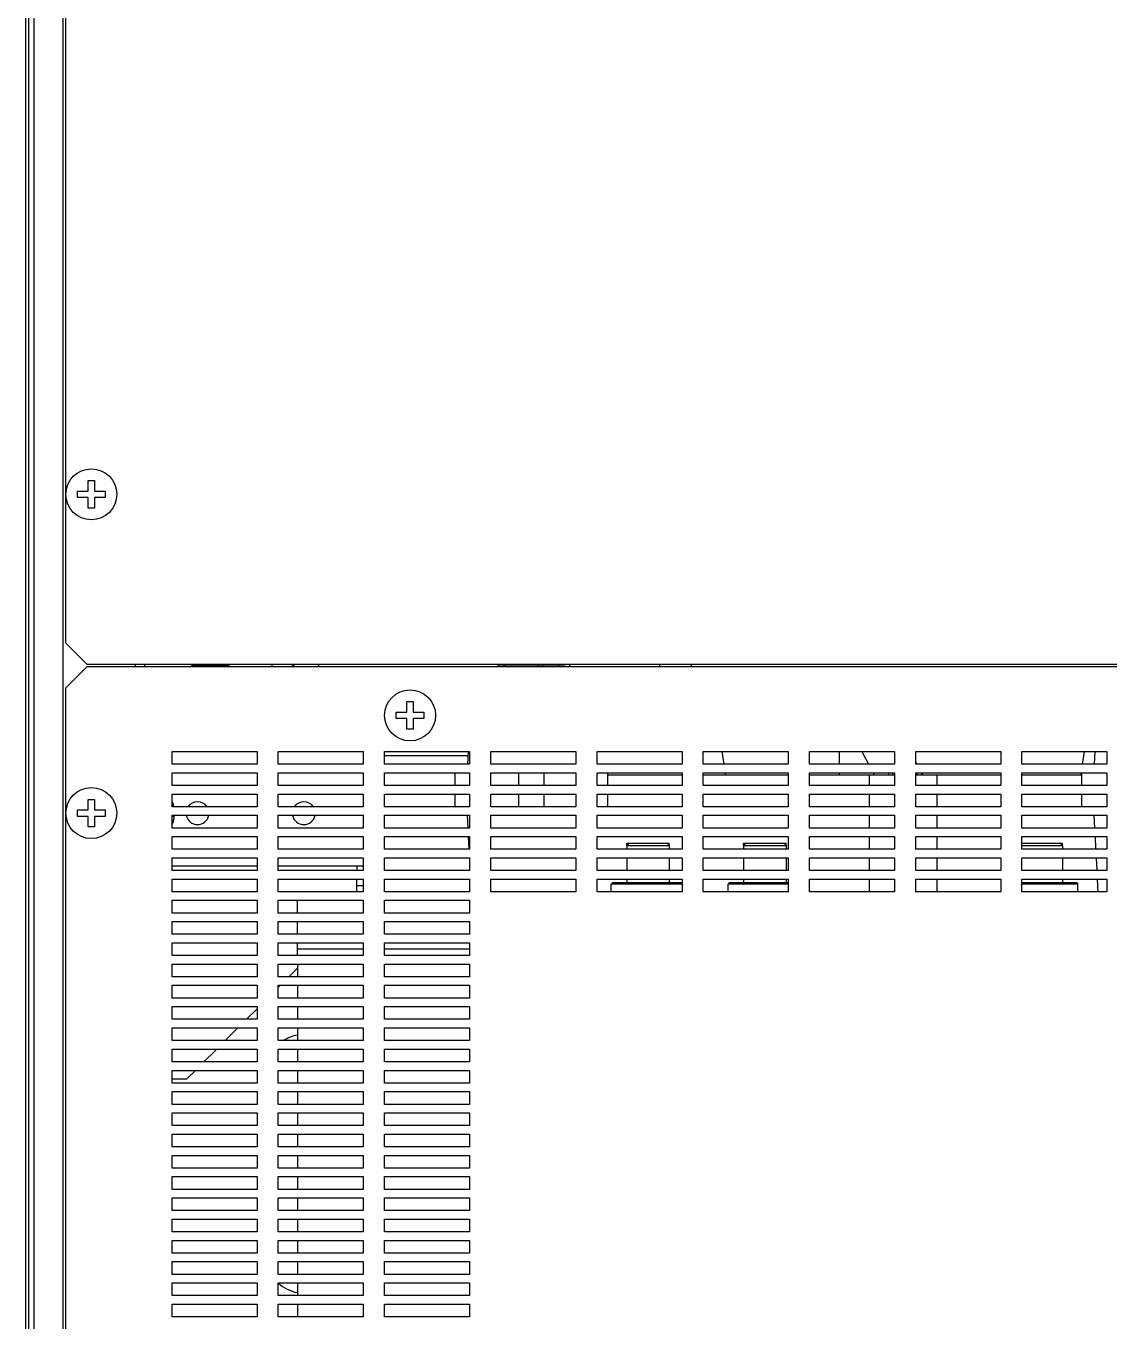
# Model space of a CAD drawing. Header units: millimetres. Extents: x 0 to 301, y -1 to 134.
# Drawn here: x 0 to 25.49, y 30.2 to 60.67 of the extents above; entities that cross this region are included whole.
import ezdxf

# ---------------------------------------------------------------- set-up
doc = ezdxf.new("R2010")
doc.units = ezdxf.units.MM
for name, color, linetype in [('2020-02564_0', 7, 'Continuous'), ('2022-00353_0', 7, 'Continuous'), ('2303-00104_SM51_0', 7, 'Continuous'), ('2303-00113_0', 7, 'Continuous'), ('2401-00124-M10-30HMC_0', 7, 'Continuous'), ('2401-00255-M8-12HWMC_0', 7, 'Continuous'), ('2401-00308_MDB-M4-8_0', 7, 'Continuous'), ('2401-00460-M6-12PSTTHC_0', 7, 'Continuous'), ('2403-00020_S-M5-0_0', 7, 'Continuous'), ('2403-00037_S-M10-1_0', 7, 'Continuous'), ('4207-45291_0', 7, 'Continuous'), ('4207-45292_0', 7, 'Continuous'), ('4207-45300_0', 7, 'Continuous'), ('4207-45313_0', 7, 'Continuous'), ('4212-06586_0', 7, 'Continuous'), ('4212-06601_0', 7, 'Continuous'), ('4212-06607_0', 7, 'Continuous'), ('4212-06611_0', 7, 'Continuous'), ('4212-14556_0', 7, 'Continuous'), ('4212-14557_0', 7, 'Continuous'), ('4212-14565_0', 7, 'Continuous'), ('4212-14570_2_0', 7, 'Continuous'), ('4212-14582_0', 7, 'Continuous'), ('4212-15502_0', 7, 'Continuous')]:
    doc.layers.add(name, color=color, linetype=linetype)

msp = doc.modelspace()

# ---------------------------------------------------------------- linework, layer by layer
at = {"layer": '2020-02564_0', "color": 7, "linetype": 'Continuous'}
for p, q in [((10.4, 43.501), (8.44, 43.501)), ((13.69, 43.05), (15.44, 43.05)), ((15.94, 43.05), (17.94, 43.05)), ((18.44, 43.05), (20.44, 43.05)), ((19.84, 43.05), (19.84, 42.8)), ((20.305, 43.05), (20.305, 43.1)), ((20.39, 43.1), (20.39, 43.05)), ((20.94, 43.05), (22.94, 43.05)), ((20.975, 43.05), (20.975, 43.1)), ((21.44, 43.05), (21.44, 42.8)), ((23.44, 43.05), (24.84, 43.05)), ((19.84, 42.6), (19.84, 42.3)), ((21.44, 42.6), (21.44, 42.3)), ((19.84, 42.1), (19.84, 41.8)), ((21.44, 42.1), (21.44, 41.8)), ((19.84, 41.6), (19.84, 41.3)), ((21.44, 41.6), (21.44, 41.3)), ((19.84, 41.1), (19.84, 40.8)), ((21.44, 41.1), (21.44, 40.8)), ((19.84, 40.6), (19.84, 40.3)), ((21.44, 40.6), (21.44, 40.3))]:
    msp.add_line(p, q, dxfattribs=at)
at = {"layer": '2022-00353_0', "color": 7, "linetype": 'Continuous'}
for centre, start, end in [((6.59, 35.95), 101.5605, 121.5982), ((6.59, 31.85), 229.4177, 258.4395)]:
    msp.add_arc(centre, 1, start, end, dxfattribs=at)
at = {"layer": '2303-00104_SM51_0', "color": 7, "linetype": 'Continuous'}
for p, q in [((10.405, 43.6), (10.39, 43.3)), ((25.155, 43.6), (25.14, 43.3)), ((10.09, 43.1), (10.09, 42.8)), ((11.591, 43.1), (11.591, 42.8)), ((12.189, 43.1), (12.189, 42.8)), ((13.69, 43.1), (13.69, 42.8)), ((24.84, 43.1), (24.84, 42.8)), ((10.09, 42.6), (10.09, 42.3)), ((11.591, 42.6), (11.591, 42.3)), ((12.189, 42.6), (12.189, 42.3)), ((13.69, 42.6), (13.69, 42.3)), ((24.84, 42.6), (24.84, 42.3)), ((10.405, 41.8), (10.39, 42.1)), ((25.155, 41.8), (25.14, 42.1)), ((10.431, 41.3), (10.416, 41.6)), ((25.181, 41.3), (25.166, 41.6)), ((25.207, 40.8), (25.191, 41.1)), ((25.232, 40.3), (25.217, 40.6))]:
    msp.add_line(p, q, dxfattribs=at)
at = {"layer": '2303-00113_0', "color": 7, "linetype": 'Continuous'}
for p, q in [((16.38, 43.6), (16.42, 43.3)), ((24.9, 43.6), (24.86, 43.3)), ((16.447, 43.1), (16.453, 43.05)), ((24.833, 43.1), (24.827, 43.05))]:
    msp.add_line(p, q, dxfattribs=at)
at = {"layer": '2401-00124-M10-30HMC_0', "color": 1, "linetype": 'Continuous'}
for p, q in [((14.14, 41.39), (14.14, 41.44)), ((15.14, 41.39), (15.14, 41.44)), ((16.89, 41.39), (16.89, 41.44)), ((17.89, 41.39), (17.89, 41.44)), ((24.39, 41.39), (24.39, 41.44))]:
    msp.add_line(p, q, dxfattribs=at)
at = {"layer": '2401-00124-M10-30HMC_0', "color": 7, "linetype": 'Continuous'}
for p, q in [((14.19, 41.44), (14.14, 41.39)), ((14.14, 41.44), (15.14, 41.44)), ((15.09, 41.44), (15.14, 41.39)), ((16.94, 41.44), (16.89, 41.39)), ((16.89, 41.44), (17.89, 41.44)), ((17.84, 41.44), (17.89, 41.39)), ((23.44, 41.44), (24.39, 41.44)), ((24.34, 41.44), (24.39, 41.39)), ((14.14, 41.39), (14.14, 41.3)), ((14.14, 41.39), (15.14, 41.39)), ((15.14, 41.39), (15.14, 41.3)), ((16.89, 41.39), (16.89, 41.3)), ((16.89, 41.39), (17.89, 41.39)), ((17.89, 41.39), (17.89, 41.3)), ((23.44, 41.39), (24.39, 41.39)), ((24.39, 41.39), (24.39, 41.3)), ((14.14, 41.1), (14.14, 40.8)), ((15.14, 41.1), (15.14, 40.8)), ((16.89, 41.1), (16.89, 40.8)), ((17.89, 41.1), (17.89, 40.8)), ((24.39, 41.1), (24.39, 40.8)), ((14.14, 40.6), (14.14, 40.507)), ((15.14, 40.6), (15.14, 40.507)), ((16.89, 40.6), (16.89, 40.507)), ((17.89, 40.6), (17.89, 40.507)), ((24.39, 40.6), (24.39, 40.507))]:
    msp.add_line(p, q, dxfattribs=at)
at = {"layer": '2401-00255-M8-12HWMC_0', "color": 7, "linetype": 'Continuous'}
for p, q in [((11.09, 45.61), (11.09, 45.6)), ((12.69, 45.61), (11.09, 45.61)), ((11.253, 45.65), (11.253, 45.61)), ((12.056, 45.65), (12.056, 45.61)), ((12.159, 45.65), (12.159, 45.61)), ((12.526, 45.65), (12.526, 45.61)), ((12.69, 45.61), (12.69, 45.6))]:
    msp.add_line(p, q, dxfattribs=at)
at = {"layer": '2401-00308_MDB-M4-8_0', "color": 7, "linetype": 'Continuous'}
for p, q in [((14.915, 45.6), (14.915, 45.65)), ((15.665, 45.6), (15.665, 45.65))]:
    msp.add_line(p, q, dxfattribs=at)
at = {"layer": '2401-00460-M6-12PSTTHC_0', "color": 7, "linetype": 'Continuous'}
for p, q in [((1.465, 49.725), (1.465, 49.975)), ((1.465, 49.975), (1.615, 49.975)), ((1.615, 49.975), (1.615, 49.725)), ((1.215, 49.575), (1.215, 49.725)), ((1.215, 49.725), (1.465, 49.725)), ((1.615, 49.725), (1.865, 49.725)), ((1.865, 49.725), (1.865, 49.575)), ((1.465, 49.575), (1.215, 49.575)), ((1.465, 49.325), (1.465, 49.575)), ((1.615, 49.575), (1.615, 49.325)), ((1.865, 49.575), (1.615, 49.575)), ((1.615, 49.325), (1.465, 49.325)), ((8.715, 44.375), (8.715, 44.525)), ((8.715, 44.525), (8.965, 44.525)), ((8.965, 44.525), (8.965, 44.775)), ((8.965, 44.775), (9.115, 44.775)), ((9.115, 44.775), (9.115, 44.525)), ((9.115, 44.525), (9.365, 44.525)), ((9.365, 44.525), (9.365, 44.375)), ((8.965, 44.375), (8.715, 44.375)), ((8.965, 44.125), (8.965, 44.375)), ((9.115, 44.375), (9.115, 44.125)), ((9.365, 44.375), (9.115, 44.375)), ((9.115, 44.125), (8.965, 44.125)), ((1.465, 42.225), (1.465, 42.475)), ((1.465, 42.475), (1.615, 42.475)), ((1.615, 42.475), (1.615, 42.225)), ((1.215, 42.075), (1.215, 42.225)), ((1.215, 42.225), (1.465, 42.225)), ((1.465, 42.075), (1.215, 42.075)), ((1.465, 41.825), (1.465, 42.075)), ((1.615, 42.225), (1.865, 42.225)), ((1.615, 42.075), (1.615, 41.825)), ((1.865, 42.075), (1.615, 42.075)), ((1.865, 42.225), (1.865, 42.075)), ((3.494, 42.075), (3.44, 42.075)), ((3.477, 42.315), (3.472, 42.335)), ((3.481, 42.3), (3.477, 42.317)), ((3.481, 42.302), (3.481, 42.3)), ((3.49, 42.044), (3.492, 42.06)), ((3.492, 42.06), (3.494, 42.075)), ((1.615, 41.825), (1.465, 41.825)), ((3.477, 41.983), (3.481, 42)), ((3.481, 41.998), (3.484, 42.015)), ((3.484, 42.014), (3.487, 42.029)), ((3.487, 42.029), (3.49, 42.045))]:
    msp.add_line(p, q, dxfattribs=at)
for points in [[(3.44, 42.419), (3.449, 42.397), (3.458, 42.375), (3.465, 42.354), (3.472, 42.335)], [(3.473, 42.332), (3.467, 42.35), (3.46, 42.369), (3.452, 42.39), (3.443, 42.412), (3.44, 42.418)], [(3.44, 41.881), (3.449, 41.903), (3.458, 41.925), (3.465, 41.946), (3.472, 41.965), (3.477, 41.985)], [(3.473, 41.968), (3.467, 41.95), (3.46, 41.931), (3.452, 41.91), (3.443, 41.888), (3.44, 41.882)]]:
    msp.add_lwpolyline(points, dxfattribs=at)
for centre in [(1.54, 49.65), (9.04, 44.45), (1.54, 42.15)]:
    msp.add_circle(centre, 0.6, dxfattribs=at)
at = {"layer": '2403-00020_S-M5-0_0', "color": 7, "linetype": 'Continuous'}
for p, q in [((3.935, 45.65), (3.905, 45.62)), ((3.905, 45.62), (3.905, 45.6)), ((3.905, 45.6), (3.905, 45.62)), ((4.775, 45.62), (3.905, 45.62)), ((4.745, 45.65), (4.775, 45.62)), ((4.775, 45.62), (4.775, 45.6)), ((4.775, 45.6), (4.775, 45.62))]:
    msp.add_line(p, q, dxfattribs=at)
at = {"layer": '2403-00037_S-M10-1_0', "color": 7, "linetype": 'Continuous'}
for p, q in [((13.802, 40.507), (13.772, 40.477)), ((13.772, 40.3), (13.772, 40.477)), ((15.44, 40.477), (13.772, 40.477)), ((15.44, 40.507), (13.802, 40.507)), ((16.552, 40.507), (16.522, 40.477)), ((16.522, 40.3), (16.522, 40.477)), ((17.94, 40.477), (16.522, 40.477)), ((17.94, 40.507), (16.552, 40.507)), ((24.727, 40.507), (23.44, 40.507)), ((24.757, 40.477), (23.44, 40.477)), ((24.727, 40.507), (24.757, 40.477)), ((24.757, 40.3), (24.757, 40.477))]:
    msp.add_line(p, q, dxfattribs=at)
at = {"layer": '4207-45291_0', "color": 7, "linetype": 'Continuous'}
for p, q in [((19.14, 43.6), (19.14, 43.3)), ((19.14, 43.1), (19.14, 43.05))]:
    msp.add_line(p, q, dxfattribs=at)
at = {"layer": '4207-45292_0', "color": 7, "linetype": 'Continuous'}
for p, q in [((19.673, 43.6), (19.832, 43.3)), ((20.94, 43.347), (20.965, 43.3)), ((19.939, 43.1), (19.965, 43.05)), ((21.071, 43.1), (21.098, 43.05))]:
    msp.add_line(p, q, dxfattribs=at)
at = {"layer": '4207-45300_0', "color": 7, "linetype": 'Continuous'}
for p, q in [((6.39, 39.8), (6.39, 40.1)), ((6.39, 39.3), (6.39, 39.6)), ((6.39, 38.8), (6.39, 39.1)), ((7.94, 38.95), (6.39, 38.95)), ((10.44, 38.95), (8.44, 38.95)), ((6.39, 38.6), (6.39, 38.3)), ((6.39, 38.1), (6.39, 37.8)), ((6.39, 37.6), (6.39, 37.3)), ((6.39, 37.1), (6.39, 36.8)), ((6.39, 36.6), (6.39, 36.3)), ((6.39, 36.1), (6.39, 35.8)), ((6.39, 35.6), (6.39, 35.3)), ((6.39, 35.1), (6.39, 34.8)), ((6.39, 34.6), (6.39, 34.3)), ((6.39, 34.1), (6.39, 33.8)), ((6.39, 33.6), (6.39, 33.3)), ((6.39, 33.1), (6.39, 32.8)), ((6.39, 32.6), (6.39, 32.3)), ((6.39, 32.1), (6.39, 31.8)), ((6.39, 31.6), (6.39, 31.3)), ((6.39, 31.1), (6.39, 30.8)), ((6.39, 30.6), (6.39, 30.3))]:
    msp.add_line(p, q, dxfattribs=at)
at = {"layer": '4207-45313_0', "color": 7, "linetype": 'Continuous'}
msp.add_line((6.89, 45.6), (6.89, 45.65), dxfattribs=at)
msp.add_arc((6.89, 46.55), 1.1, 235.0675, 239.9488, dxfattribs=at)
at = {"layer": '4212-06586_0', "color": 7, "linetype": 'Continuous'}
for p, q in [((2.57, 45.65), (2.57, 45.6)), ((2.79, 45.65), (2.79, 45.6))]:
    msp.add_line(p, q, dxfattribs=at)
at = {"layer": '4212-06601_0', "color": 7, "linetype": 'Continuous'}
for p, q in [((7.79, 40.9), (7.79, 40.8)), ((7.79, 40.3), (7.79, 40.6)), ((6.19, 38.3), (6.39, 38.5)), ((5.94, 38.05), (5.99, 38.1)), ((5.19, 37.3), (5.44, 37.55)), ((4.69, 36.8), (4.99, 37.1)), ((4.19, 36.3), (4.49, 36.6)), ((3.79, 35.9), (3.99, 36.1)), ((3.44, 35.9), (3.79, 35.9))]:
    msp.add_line(p, q, dxfattribs=at)
at = {"layer": '4212-06607_0', "color": 7, "linetype": 'Continuous'}
for p, q in [((0.07, 3.34), (0.07, 88.46)), ((0.19, 88.45), (0.19, 3.35)), ((0.87, 88.15), (0.87, 3.65))]:
    msp.add_line(p, q, dxfattribs=at)
at = {"layer": '4212-06611_0', "color": 7, "linetype": 'Continuous'}
msp.add_line((0, 3.4), (0, 88.4), dxfattribs=at)
at = {"layer": '4212-14556_0', "color": 7, "linetype": 'Continuous'}
msp.add_line((5.79, 45.65), (5.79, 45.6), dxfattribs=at)
at = {"layer": '4212-14557_0', "color": 7, "linetype": 'Continuous'}
for p, q in [((1.44, 45.6), (0.94, 45.1)), ((1.44, 45.6), (99.14, 45.6)), ((0.94, 6.6), (0.94, 45.1)), ((3.44, 43.3), (3.44, 43.6)), ((3.44, 43.6), (5.44, 43.6)), ((5.44, 43.6), (5.44, 43.3)), ((5.94, 43.3), (5.94, 43.6)), ((5.94, 43.6), (7.94, 43.6)), ((7.94, 43.6), (7.94, 43.3)), ((8.44, 43.3), (8.44, 43.6)), ((8.44, 43.6), (10.44, 43.6)), ((10.44, 43.6), (10.44, 43.3)), ((10.94, 43.3), (10.94, 43.6)), ((10.94, 43.6), (12.94, 43.6)), ((12.94, 43.6), (12.94, 43.3)), ((13.44, 43.3), (13.44, 43.6)), ((13.44, 43.6), (15.44, 43.6)), ((15.44, 43.6), (15.44, 43.3)), ((15.94, 43.3), (15.94, 43.6)), ((15.94, 43.6), (17.94, 43.6)), ((17.94, 43.6), (17.94, 43.3)), ((18.44, 43.3), (18.44, 43.6)), ((18.44, 43.6), (20.44, 43.6)), ((20.44, 43.6), (20.44, 43.3)), ((20.94, 43.3), (20.94, 43.6)), ((20.94, 43.6), (22.94, 43.6)), ((22.94, 43.6), (22.94, 43.3)), ((23.44, 43.3), (23.44, 43.6)), ((23.44, 43.6), (25.44, 43.6)), ((25.44, 43.6), (25.44, 43.3)), ((5.44, 43.3), (3.44, 43.3)), ((7.94, 43.3), (5.94, 43.3)), ((10.44, 43.3), (8.44, 43.3)), ((12.94, 43.3), (10.94, 43.3)), ((15.44, 43.3), (13.44, 43.3)), ((17.94, 43.3), (15.94, 43.3)), ((20.44, 43.3), (18.44, 43.3)), ((22.94, 43.3), (20.94, 43.3)), ((25.44, 43.3), (23.44, 43.3)), ((3.44, 42.8), (3.44, 43.1)), ((3.44, 43.1), (5.44, 43.1)), ((5.44, 43.1), (5.44, 42.8)), ((5.94, 42.8), (5.94, 43.1)), ((5.94, 43.1), (7.94, 43.1)), ((7.94, 43.1), (7.94, 42.8)), ((8.44, 42.8), (8.44, 43.1)), ((8.44, 43.1), (10.44, 43.1)), ((10.44, 43.1), (10.44, 42.8)), ((10.94, 42.8), (10.94, 43.1)), ((10.94, 43.1), (12.94, 43.1)), ((12.94, 43.1), (12.94, 42.8)), ((13.44, 42.8), (13.44, 43.1)), ((13.44, 43.1), (15.44, 43.1)), ((15.44, 43.1), (15.44, 42.8)), ((15.94, 42.8), (15.94, 43.1)), ((15.94, 43.1), (17.94, 43.1)), ((17.94, 43.1), (17.94, 42.8)), ((18.44, 42.8), (18.44, 43.1)), ((18.44, 43.1), (20.44, 43.1)), ((20.44, 43.1), (20.44, 42.8)), ((20.94, 42.8), (20.94, 43.1)), ((20.94, 43.1), (22.94, 43.1)), ((22.94, 43.1), (22.94, 42.8)), ((23.44, 42.8), (23.44, 43.1)), ((23.44, 43.1), (25.44, 43.1)), ((25.44, 43.1), (25.44, 42.8)), ((5.44, 42.8), (3.44, 42.8)), ((7.94, 42.8), (5.94, 42.8)), ((10.44, 42.8), (8.44, 42.8)), ((12.94, 42.8), (10.94, 42.8)), ((15.44, 42.8), (13.44, 42.8)), ((17.94, 42.8), (15.94, 42.8)), ((20.44, 42.8), (18.44, 42.8)), ((22.94, 42.8), (20.94, 42.8)), ((25.44, 42.8), (23.44, 42.8)), ((3.44, 42.3), (3.44, 42.6)), ((3.44, 42.6), (5.44, 42.6)), ((5.44, 42.6), (5.44, 42.3)), ((5.94, 42.3), (5.94, 42.6)), ((5.94, 42.6), (7.94, 42.6)), ((7.94, 42.6), (7.94, 42.3)), ((8.44, 42.3), (8.44, 42.6)), ((8.44, 42.6), (10.44, 42.6)), ((10.44, 42.6), (10.44, 42.3)), ((10.94, 42.3), (10.94, 42.6)), ((10.94, 42.6), (12.94, 42.6)), ((12.94, 42.6), (12.94, 42.3)), ((13.44, 42.3), (13.44, 42.6)), ((13.44, 42.6), (15.44, 42.6)), ((15.44, 42.6), (15.44, 42.3)), ((15.94, 42.3), (15.94, 42.6)), ((15.94, 42.6), (17.94, 42.6)), ((17.94, 42.6), (17.94, 42.3)), ((18.44, 42.3), (18.44, 42.6)), ((18.44, 42.6), (20.44, 42.6)), ((20.44, 42.6), (20.44, 42.3)), ((20.94, 42.3), (20.94, 42.6)), ((20.94, 42.6), (22.94, 42.6)), ((22.94, 42.6), (22.94, 42.3)), ((23.44, 42.3), (23.44, 42.6)), ((23.44, 42.6), (25.44, 42.6)), ((25.44, 42.6), (25.44, 42.3)), ((5.44, 42.3), (3.44, 42.3)), ((3.44, 41.8), (3.44, 42.1)), ((3.44, 42.1), (5.44, 42.1)), ((5.44, 42.1), (5.44, 41.8)), ((7.94, 42.3), (5.94, 42.3)), ((5.94, 41.8), (5.94, 42.1)), ((5.94, 42.1), (7.94, 42.1)), ((7.94, 42.1), (7.94, 41.8)), ((10.44, 42.3), (8.44, 42.3)), ((8.44, 41.8), (8.44, 42.1)), ((8.44, 42.1), (10.44, 42.1)), ((10.44, 42.1), (10.44, 41.8)), ((12.94, 42.3), (10.94, 42.3)), ((10.94, 41.8), (10.94, 42.1)), ((10.94, 42.1), (12.94, 42.1)), ((12.94, 42.1), (12.94, 41.8)), ((15.44, 42.3), (13.44, 42.3)), ((13.44, 41.8), (13.44, 42.1)), ((13.44, 42.1), (15.44, 42.1)), ((15.44, 42.1), (15.44, 41.8)), ((17.94, 42.3), (15.94, 42.3)), ((15.94, 41.8), (15.94, 42.1)), ((15.94, 42.1), (17.94, 42.1)), ((17.94, 42.1), (17.94, 41.8)), ((20.44, 42.3), (18.44, 42.3)), ((18.44, 41.8), (18.44, 42.1)), ((18.44, 42.1), (20.44, 42.1)), ((20.44, 42.1), (20.44, 41.8)), ((22.94, 42.3), (20.94, 42.3)), ((20.94, 41.8), (20.94, 42.1)), ((20.94, 42.1), (22.94, 42.1)), ((22.94, 42.1), (22.94, 41.8)), ((25.44, 42.3), (23.44, 42.3)), ((23.44, 41.8), (23.44, 42.1)), ((23.44, 42.1), (25.44, 42.1)), ((25.44, 42.1), (25.44, 41.8)), ((5.44, 41.8), (3.44, 41.8)), ((7.94, 41.8), (5.94, 41.8)), ((10.44, 41.8), (8.44, 41.8)), ((12.94, 41.8), (10.94, 41.8)), ((15.44, 41.8), (13.44, 41.8)), ((17.94, 41.8), (15.94, 41.8)), ((20.44, 41.8), (18.44, 41.8)), ((22.94, 41.8), (20.94, 41.8)), ((25.44, 41.8), (23.44, 41.8)), ((3.44, 41.3), (3.44, 41.6)), ((3.44, 41.6), (5.44, 41.6)), ((5.44, 41.6), (5.44, 41.3)), ((5.94, 41.3), (5.94, 41.6)), ((5.94, 41.6), (7.94, 41.6)), ((7.94, 41.6), (7.94, 41.3)), ((8.44, 41.3), (8.44, 41.6)), ((8.44, 41.6), (10.44, 41.6)), ((10.44, 41.6), (10.44, 41.3)), ((10.94, 41.3), (10.94, 41.6)), ((10.94, 41.6), (12.94, 41.6)), ((12.94, 41.6), (12.94, 41.3)), ((13.44, 41.3), (13.44, 41.6)), ((13.44, 41.6), (15.44, 41.6)), ((15.44, 41.6), (15.44, 41.3)), ((15.94, 41.3), (15.94, 41.6)), ((15.94, 41.6), (17.94, 41.6)), ((17.94, 41.6), (17.94, 41.3)), ((18.44, 41.3), (18.44, 41.6)), ((18.44, 41.6), (20.44, 41.6)), ((20.44, 41.6), (20.44, 41.3)), ((20.94, 41.3), (20.94, 41.6)), ((20.94, 41.6), (22.94, 41.6)), ((22.94, 41.6), (22.94, 41.3)), ((23.44, 41.3), (23.44, 41.6)), ((23.44, 41.6), (25.44, 41.6)), ((25.44, 41.6), (25.44, 41.3)), ((5.44, 41.3), (3.44, 41.3)), ((7.94, 41.3), (5.94, 41.3)), ((10.44, 41.3), (8.44, 41.3)), ((12.94, 41.3), (10.94, 41.3)), ((15.44, 41.3), (13.44, 41.3)), ((17.94, 41.3), (15.94, 41.3)), ((20.44, 41.3), (18.44, 41.3)), ((22.94, 41.3), (20.94, 41.3)), ((25.44, 41.3), (23.44, 41.3)), ((3.44, 40.8), (3.44, 41.1)), ((3.44, 41.1), (5.44, 41.1)), ((5.44, 41.1), (5.44, 40.8)), ((5.94, 40.8), (5.94, 41.1)), ((5.94, 41.1), (7.94, 41.1)), ((7.94, 41.1), (7.94, 40.8)), ((8.44, 40.8), (8.44, 41.1)), ((8.44, 41.1), (10.44, 41.1)), ((10.44, 41.1), (10.44, 40.8)), ((10.94, 40.8), (10.94, 41.1)), ((10.94, 41.1), (12.94, 41.1)), ((12.94, 41.1), (12.94, 40.8)), ((13.44, 40.8), (13.44, 41.1)), ((13.44, 41.1), (15.44, 41.1)), ((15.44, 41.1), (15.44, 40.8)), ((15.94, 40.8), (15.94, 41.1)), ((15.94, 41.1), (17.94, 41.1)), ((17.94, 41.1), (17.94, 40.8)), ((18.44, 40.8), (18.44, 41.1)), ((18.44, 41.1), (20.44, 41.1)), ((20.44, 41.1), (20.44, 40.8)), ((20.94, 40.8), (20.94, 41.1)), ((20.94, 41.1), (22.94, 41.1)), ((22.94, 41.1), (22.94, 40.8)), ((23.44, 40.8), (23.44, 41.1)), ((23.44, 41.1), (25.44, 41.1)), ((25.44, 41.1), (25.44, 40.8)), ((5.44, 40.8), (3.44, 40.8)), ((3.44, 40.3), (3.44, 40.6)), ((3.44, 40.6), (5.44, 40.6)), ((5.44, 40.6), (5.44, 40.3)), ((7.94, 40.8), (5.94, 40.8)), ((5.94, 40.3), (5.94, 40.6)), ((5.94, 40.6), (7.94, 40.6)), ((7.94, 40.6), (7.94, 40.3)), ((10.44, 40.8), (8.44, 40.8)), ((8.44, 40.3), (8.44, 40.6)), ((8.44, 40.6), (10.44, 40.6)), ((10.44, 40.6), (10.44, 40.3)), ((12.94, 40.8), (10.94, 40.8)), ((10.94, 40.3), (10.94, 40.6)), ((10.94, 40.6), (12.94, 40.6)), ((12.94, 40.6), (12.94, 40.3)), ((15.44, 40.8), (13.44, 40.8)), ((13.44, 40.3), (13.44, 40.6)), ((13.44, 40.6), (15.44, 40.6)), ((15.44, 40.6), (15.44, 40.3)), ((17.94, 40.8), (15.94, 40.8)), ((15.94, 40.3), (15.94, 40.6)), ((15.94, 40.6), (17.94, 40.6)), ((17.94, 40.6), (17.94, 40.3)), ((20.44, 40.8), (18.44, 40.8)), ((18.44, 40.3), (18.44, 40.6)), ((18.44, 40.6), (20.44, 40.6)), ((20.44, 40.6), (20.44, 40.3)), ((22.94, 40.8), (20.94, 40.8)), ((20.94, 40.3), (20.94, 40.6)), ((20.94, 40.6), (22.94, 40.6)), ((22.94, 40.6), (22.94, 40.3)), ((25.44, 40.8), (23.44, 40.8)), ((23.44, 40.3), (23.44, 40.6)), ((23.44, 40.6), (25.44, 40.6)), ((25.44, 40.6), (25.44, 40.3)), ((5.44, 40.3), (3.44, 40.3)), ((7.94, 40.3), (5.94, 40.3)), ((10.44, 40.3), (8.44, 40.3)), ((12.94, 40.3), (10.94, 40.3)), ((15.44, 40.3), (13.44, 40.3)), ((17.94, 40.3), (15.94, 40.3)), ((20.44, 40.3), (18.44, 40.3)), ((22.94, 40.3), (20.94, 40.3)), ((25.44, 40.3), (23.44, 40.3)), ((3.44, 39.8), (3.44, 40.1)), ((3.44, 40.1), (5.44, 40.1)), ((5.44, 40.1), (5.44, 39.8)), ((5.94, 39.8), (5.94, 40.1)), ((5.94, 40.1), (7.94, 40.1)), ((7.94, 40.1), (7.94, 39.8)), ((8.44, 39.8), (8.44, 40.1)), ((8.44, 40.1), (10.44, 40.1)), ((10.44, 40.1), (10.44, 39.8)), ((5.44, 39.8), (3.44, 39.8)), ((7.94, 39.8), (5.94, 39.8)), ((10.44, 39.8), (8.44, 39.8)), ((3.44, 39.3), (3.44, 39.6)), ((3.44, 39.6), (5.44, 39.6)), ((5.44, 39.6), (5.44, 39.3)), ((5.94, 39.3), (5.94, 39.6)), ((5.94, 39.6), (7.94, 39.6)), ((7.94, 39.6), (7.94, 39.3)), ((8.44, 39.3), (8.44, 39.6)), ((8.44, 39.6), (10.44, 39.6)), ((10.44, 39.6), (10.44, 39.3)), ((5.44, 39.3), (3.44, 39.3)), ((3.44, 38.8), (3.44, 39.1)), ((3.44, 39.1), (5.44, 39.1)), ((5.44, 39.1), (5.44, 38.8)), ((7.94, 39.3), (5.94, 39.3)), ((5.94, 38.8), (5.94, 39.1)), ((5.94, 39.1), (7.94, 39.1)), ((7.94, 39.1), (7.94, 38.8)), ((10.44, 39.3), (8.44, 39.3)), ((8.44, 38.8), (8.44, 39.1)), ((8.44, 39.1), (10.44, 39.1)), ((10.44, 39.1), (10.44, 38.8)), ((5.44, 38.8), (3.44, 38.8)), ((7.94, 38.8), (5.94, 38.8)), ((10.44, 38.8), (8.44, 38.8)), ((3.44, 38.3), (3.44, 38.6)), ((3.44, 38.6), (5.44, 38.6)), ((5.44, 38.6), (5.44, 38.3)), ((5.94, 38.3), (5.94, 38.6)), ((5.94, 38.6), (7.94, 38.6)), ((7.94, 38.6), (7.94, 38.3)), ((8.44, 38.3), (8.44, 38.6)), ((8.44, 38.6), (10.44, 38.6)), ((10.44, 38.6), (10.44, 38.3)), ((5.44, 38.3), (3.44, 38.3)), ((3.44, 37.8), (3.44, 38.1)), ((3.44, 38.1), (5.44, 38.1)), ((5.44, 38.1), (5.44, 37.8)), ((7.94, 38.3), (5.94, 38.3)), ((5.94, 37.8), (5.94, 38.1)), ((5.94, 38.1), (7.94, 38.1)), ((7.94, 38.1), (7.94, 37.8)), ((10.44, 38.3), (8.44, 38.3)), ((8.44, 37.8), (8.44, 38.1)), ((8.44, 38.1), (10.44, 38.1)), ((10.44, 38.1), (10.44, 37.8)), ((5.44, 37.8), (3.44, 37.8)), ((7.94, 37.8), (5.94, 37.8)), ((10.44, 37.8), (8.44, 37.8)), ((3.44, 37.3), (3.44, 37.6)), ((3.44, 37.6), (5.44, 37.6)), ((5.44, 37.6), (5.44, 37.3)), ((5.94, 37.3), (5.94, 37.6)), ((5.94, 37.6), (7.94, 37.6)), ((7.94, 37.6), (7.94, 37.3)), ((8.44, 37.3), (8.44, 37.6)), ((8.44, 37.6), (10.44, 37.6)), ((10.44, 37.6), (10.44, 37.3)), ((5.44, 37.3), (3.44, 37.3)), ((7.94, 37.3), (5.94, 37.3)), ((10.44, 37.3), (8.44, 37.3)), ((3.44, 36.8), (3.44, 37.1)), ((3.44, 37.1), (5.44, 37.1)), ((5.44, 37.1), (5.44, 36.8)), ((5.94, 36.8), (5.94, 37.1)), ((5.94, 37.1), (7.94, 37.1)), ((7.94, 37.1), (7.94, 36.8)), ((8.44, 36.8), (8.44, 37.1)), ((8.44, 37.1), (10.44, 37.1)), ((10.44, 37.1), (10.44, 36.8)), ((5.44, 36.8), (3.44, 36.8)), ((3.44, 36.3), (3.44, 36.6)), ((3.44, 36.6), (5.44, 36.6)), ((5.44, 36.6), (5.44, 36.3)), ((7.94, 36.8), (5.94, 36.8)), ((5.94, 36.3), (5.94, 36.6)), ((5.94, 36.6), (7.94, 36.6)), ((7.94, 36.6), (7.94, 36.3)), ((10.44, 36.8), (8.44, 36.8)), ((8.44, 36.3), (8.44, 36.6)), ((8.44, 36.6), (10.44, 36.6)), ((10.44, 36.6), (10.44, 36.3)), ((5.44, 36.3), (3.44, 36.3)), ((7.94, 36.3), (5.94, 36.3)), ((10.44, 36.3), (8.44, 36.3)), ((3.44, 35.8), (3.44, 36.1)), ((3.44, 36.1), (5.44, 36.1)), ((5.44, 36.1), (5.44, 35.8)), ((5.94, 35.8), (5.94, 36.1)), ((5.94, 36.1), (7.94, 36.1)), ((7.94, 36.1), (7.94, 35.8)), ((8.44, 35.8), (8.44, 36.1)), ((8.44, 36.1), (10.44, 36.1)), ((10.44, 36.1), (10.44, 35.8)), ((5.44, 35.8), (3.44, 35.8)), ((7.94, 35.8), (5.94, 35.8)), ((10.44, 35.8), (8.44, 35.8)), ((3.44, 35.3), (3.44, 35.6)), ((3.44, 35.6), (5.44, 35.6)), ((5.44, 35.6), (5.44, 35.3)), ((5.94, 35.3), (5.94, 35.6)), ((5.94, 35.6), (7.94, 35.6)), ((7.94, 35.6), (7.94, 35.3)), ((8.44, 35.3), (8.44, 35.6)), ((8.44, 35.6), (10.44, 35.6)), ((10.44, 35.6), (10.44, 35.3)), ((5.44, 35.3), (3.44, 35.3)), ((3.44, 34.8), (3.44, 35.1)), ((3.44, 35.1), (5.44, 35.1)), ((5.44, 35.1), (5.44, 34.8)), ((7.94, 35.3), (5.94, 35.3)), ((5.94, 34.8), (5.94, 35.1)), ((5.94, 35.1), (7.94, 35.1)), ((7.94, 35.1), (7.94, 34.8)), ((10.44, 35.3), (8.44, 35.3)), ((8.44, 34.8), (8.44, 35.1)), ((8.44, 35.1), (10.44, 35.1)), ((10.44, 35.1), (10.44, 34.8)), ((5.44, 34.8), (3.44, 34.8)), ((7.94, 34.8), (5.94, 34.8)), ((10.44, 34.8), (8.44, 34.8)), ((3.44, 34.3), (3.44, 34.6)), ((3.44, 34.6), (5.44, 34.6)), ((5.44, 34.6), (5.44, 34.3)), ((5.94, 34.3), (5.94, 34.6)), ((5.94, 34.6), (7.94, 34.6)), ((7.94, 34.6), (7.94, 34.3)), ((8.44, 34.3), (8.44, 34.6)), ((8.44, 34.6), (10.44, 34.6)), ((10.44, 34.6), (10.44, 34.3)), ((5.44, 34.3), (3.44, 34.3)), ((7.94, 34.3), (5.94, 34.3)), ((10.44, 34.3), (8.44, 34.3)), ((3.44, 33.8), (3.44, 34.1)), ((3.44, 34.1), (5.44, 34.1)), ((5.44, 34.1), (5.44, 33.8)), ((5.94, 33.8), (5.94, 34.1)), ((5.94, 34.1), (7.94, 34.1)), ((7.94, 34.1), (7.94, 33.8)), ((8.44, 33.8), (8.44, 34.1)), ((8.44, 34.1), (10.44, 34.1)), ((10.44, 34.1), (10.44, 33.8)), ((5.44, 33.8), (3.44, 33.8)), ((3.44, 33.3), (3.44, 33.6)), ((3.44, 33.6), (5.44, 33.6)), ((5.44, 33.6), (5.44, 33.3)), ((7.94, 33.8), (5.94, 33.8)), ((5.94, 33.3), (5.94, 33.6)), ((5.94, 33.6), (7.94, 33.6)), ((7.94, 33.6), (7.94, 33.3)), ((10.44, 33.8), (8.44, 33.8)), ((8.44, 33.3), (8.44, 33.6)), ((8.44, 33.6), (10.44, 33.6)), ((10.44, 33.6), (10.44, 33.3)), ((5.44, 33.3), (3.44, 33.3)), ((7.94, 33.3), (5.94, 33.3)), ((10.44, 33.3), (8.44, 33.3)), ((3.44, 32.8), (3.44, 33.1)), ((3.44, 33.1), (5.44, 33.1)), ((5.44, 33.1), (5.44, 32.8)), ((5.94, 32.8), (5.94, 33.1)), ((5.94, 33.1), (7.94, 33.1)), ((7.94, 33.1), (7.94, 32.8)), ((8.44, 32.8), (8.44, 33.1)), ((8.44, 33.1), (10.44, 33.1)), ((10.44, 33.1), (10.44, 32.8)), ((5.44, 32.8), (3.44, 32.8)), ((7.94, 32.8), (5.94, 32.8)), ((10.44, 32.8), (8.44, 32.8)), ((3.44, 32.3), (3.44, 32.6)), ((3.44, 32.6), (5.44, 32.6)), ((5.44, 32.3), (3.44, 32.3)), ((5.44, 32.6), (5.44, 32.3)), ((5.94, 32.3), (5.94, 32.6)), ((5.94, 32.6), (7.94, 32.6)), ((7.94, 32.3), (5.94, 32.3)), ((7.94, 32.6), (7.94, 32.3)), ((8.44, 32.3), (8.44, 32.6)), ((8.44, 32.6), (10.44, 32.6)), ((10.44, 32.3), (8.44, 32.3)), ((10.44, 32.6), (10.44, 32.3)), ((3.44, 31.8), (3.44, 32.1)), ((3.44, 32.1), (5.44, 32.1)), ((5.44, 32.1), (5.44, 31.8)), ((5.94, 31.8), (5.94, 32.1)), ((5.94, 32.1), (7.94, 32.1)), ((7.94, 32.1), (7.94, 31.8)), ((8.44, 31.8), (8.44, 32.1)), ((8.44, 32.1), (10.44, 32.1)), ((10.44, 32.1), (10.44, 31.8)), ((5.44, 31.8), (3.44, 31.8)), ((7.94, 31.8), (5.94, 31.8)), ((10.44, 31.8), (8.44, 31.8)), ((3.44, 31.3), (3.44, 31.6)), ((3.44, 31.6), (5.44, 31.6)), ((5.44, 31.6), (5.44, 31.3)), ((5.94, 31.3), (5.94, 31.6)), ((5.94, 31.6), (7.94, 31.6)), ((7.94, 31.6), (7.94, 31.3)), ((8.44, 31.3), (8.44, 31.6)), ((8.44, 31.6), (10.44, 31.6)), ((10.44, 31.6), (10.44, 31.3)), ((5.44, 31.3), (3.44, 31.3)), ((3.44, 30.8), (3.44, 31.1)), ((3.44, 31.1), (5.44, 31.1)), ((5.44, 31.1), (5.44, 30.8)), ((7.94, 31.3), (5.94, 31.3)), ((5.94, 30.8), (5.94, 31.1)), ((5.94, 31.1), (7.94, 31.1)), ((7.94, 31.1), (7.94, 30.8)), ((10.44, 31.3), (8.44, 31.3)), ((8.44, 30.8), (8.44, 31.1)), ((8.44, 31.1), (10.44, 31.1)), ((10.44, 31.1), (10.44, 30.8)), ((5.44, 30.8), (3.44, 30.8)), ((7.94, 30.8), (5.94, 30.8)), ((10.44, 30.8), (8.44, 30.8)), ((3.44, 30.3), (3.44, 30.6)), ((3.44, 30.6), (5.44, 30.6)), ((5.44, 30.6), (5.44, 30.3)), ((5.94, 30.3), (5.94, 30.6)), ((5.94, 30.6), (7.94, 30.6)), ((7.94, 30.6), (7.94, 30.3)), ((8.44, 30.3), (8.44, 30.6)), ((8.44, 30.6), (10.44, 30.6)), ((10.44, 30.6), (10.44, 30.3)), ((5.44, 30.3), (3.44, 30.3)), ((7.94, 30.3), (5.94, 30.3)), ((10.44, 30.3), (8.44, 30.3))]:
    msp.add_line(p, q, dxfattribs=at)
at = {"layer": '4212-14565_0', "color": 7, "linetype": 'Continuous'}
for p, q in [((0.94, 46.15), (0.94, 87.25)), ((0.94, 46.15), (1.44, 45.65)), ((99.14, 45.65), (1.44, 45.65))]:
    msp.add_line(p, q, dxfattribs=at)
at = {"layer": '4212-14570_2_0', "color": 7, "linetype": 'Continuous'}
msp.add_line((12.79, 45.65), (12.79, 45.6), dxfattribs=at)
at = {"layer": '4212-14582_0', "color": 7, "linetype": 'Continuous'}
msp.add_line((7.79, 40.45), (7.94, 40.45), dxfattribs=at)
at = {"layer": '4212-15502_0', "color": 7, "linetype": 'Continuous'}
for p, q in [((5.44, 40.9), (3.44, 40.9)), ((7.94, 40.9), (5.94, 40.9))]:
    msp.add_line(p, q, dxfattribs=at)
for centre, start, end in [((4.04, 42.15), 33.8773, 146.1227), ((6.54, 42.15), 33.8773, 146.1227), ((4.04, 42.15), 190.6885, 349.3115), ((6.54, 42.15), 190.6885, 349.3115)]:
    msp.add_arc(centre, 0.27, start, end, dxfattribs=at)

doc.saveas('drawing.dxf')
